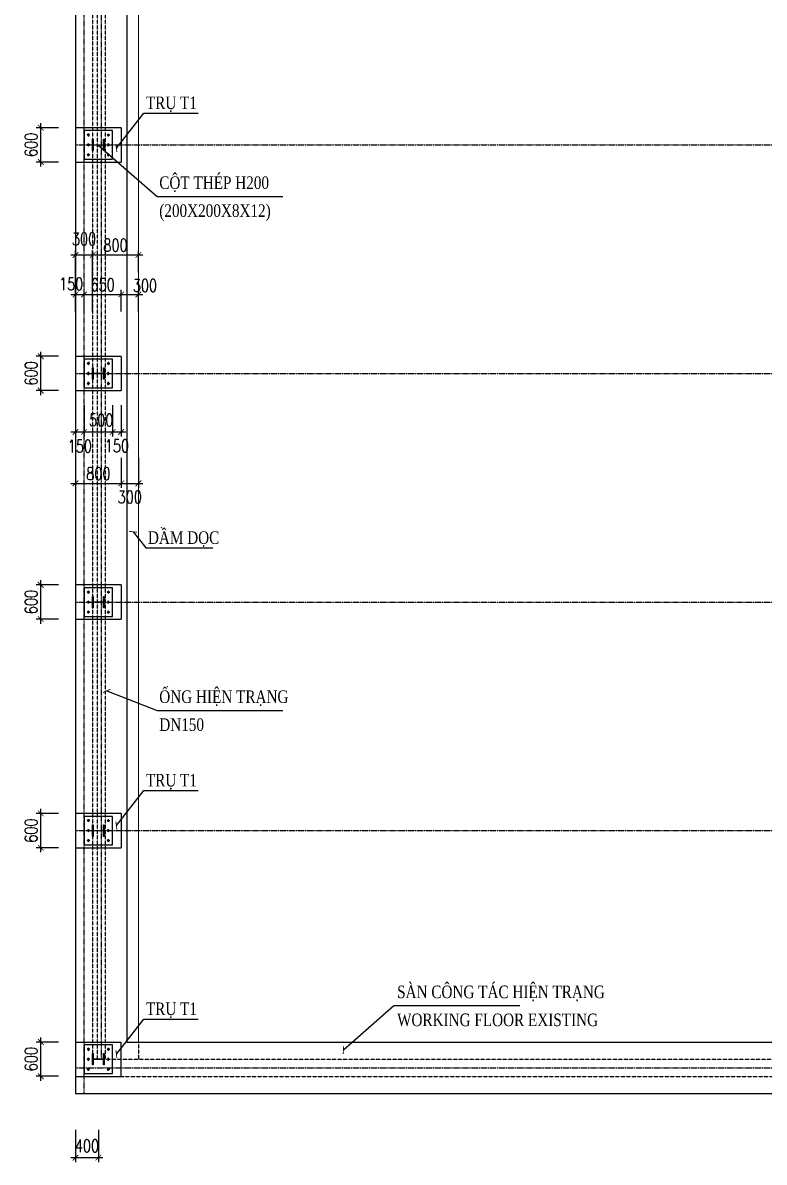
# Model space of a CAD drawing. Header units: millimetres. Extents: x -702765 to 835888, y -645289 to 262.
# Drawn here: x 536762 to 549730, y -438777 to -418837 of the extents above; entities that cross this region are included whole.
import ezdxf
from ezdxf.enums import TextEntityAlignment as Align

# ---------------------------------------------------------------- set-up
doc = ezdxf.new("R2010")
doc.units = ezdxf.units.MM
doc.header["$LTSCALE"] = 0.01
for name, pattern in [('CENTER2', [1.125, 0.75, -0.125, 0.125, -0.125]), ('DASHED', [19.05, 12.7, -6.35]), ('HIDDEN', [9.525, 6.35, -3.175])]:
    doc.linetypes.add(name, pattern=pattern)
doc.layers.add('HACH', color=8, linetype='Continuous', lineweight=9)
for name, color, linetype in [('khuat', 6, 'DASHED'), ('KHUAT1', 2, 'HIDDEN'), ('TEXT', 2, 'Continuous'), ('THEP', 4, 'Continuous'), ('TIM', 1, 'CENTER2'), ('TUONG', 7, 'Continuous')]:
    doc.layers.add(name, color=color, linetype=linetype)
doc.styles.add('2-5', font='romans.shx', dxfattribs={"width": 0.75, "bigfont": 'vns.shx'})
doc.styles.add('VNTIMEHSHX', font='vntimeh.shx', dxfattribs={"width": 0.75})
doc.dimstyles.new('1-100 HP', dxfattribs={"dimscale": 100, "dimtxt": 2.2, "dimasz": 1, "dimexe": 0.8, "dimexo": 0, "dimgap": 0.6, "dimtad": 1, "dimdec": 0, "dimdsep": 46, "dimtxsty": '2-5', "dimblk": 'ARCHTICK', "dimcen": 2.5, "dimdle": 0.8, "dimclrd": 1, "dimclre": 1, "dimclrt": 2, "dimadec": 0, "dimazin": 0, "dimtfac": 1, "dimtdec": 0, "dimtmove": 2, "dimatfit": 3, "dimldrblk": 'ARCHTICK', "dimfxl": 0, "dimtolj": 1, "dimtzin": 0, "dimarcsym": 0})

# ---------------------------------------------------------------- blocks, each defined once
blk = doc.blocks.new('_ArchTick')
at = {"color": 0, "linetype": 'ByBlock', "const_width": 0.15}
blk.add_lwpolyline([(-0.5, -0.5), (0.5, 0.5)], dxfattribs=at)
blk = doc.blocks.new('bulong')
at = {"layer": 'khuat'}
for p, q in [((553911, -433174), (553856, -433174)), ((553884, -433202), (553884, -433147))]:
    blk.add_line(p, q, dxfattribs=at)
at = {"layer": 'TUONG'}
blk.add_circle((553884, -433174), 16, dxfattribs=at)
blk = doc.blocks.new('*D476')
at = {"color": 1, "lineweight": -2}
for p, q in [((537684, -438208), (537684, -438777)), ((538084, -438208), (538084, -438777)), ((537604, -438697), (538164, -438697))]:
    blk.add_line(p, q, dxfattribs=at)
at = {"layer": 'Defpoints', "color": 0}
for p in [(537684, -438208), (538084, -438208), (538084, -438697)]:
    blk.add_point(p, dxfattribs=at)
at = {"color": 1, "lineweight": -2, "xscale": 100, "yscale": 100, "zscale": 100, "rotation": 180}
blk.add_blockref('_ArchTick', (537684, -438697), dxfattribs=at)
at = {"color": 1, "lineweight": -2, "xscale": 100, "yscale": 100, "zscale": 100}
blk.add_blockref('_ArchTick', (538084, -438697), dxfattribs=at)
at = {"color": 2, "insert": (537884, -438490), "char_height": 220, "attachment_point": 5, "style": '2-5'}
blk.add_mtext('\\A1;400', dxfattribs=at)
blk = doc.blocks.new('*D477')
at = {"color": 1, "lineweight": -2}
for p, q in [((537385, -432674), (536997, -432674)), ((537077, -433354), (537077, -432594)), ((537385, -433274), (536997, -433274))]:
    blk.add_line(p, q, dxfattribs=at)
at = {"layer": 'Defpoints', "color": 0}
for p in [(537077, -432674), (537385, -432674), (537385, -433274)]:
    blk.add_point(p, dxfattribs=at)
at = {"color": 1, "lineweight": -2, "xscale": 100, "yscale": 100, "zscale": 100}
for p, rotation in [((537077, -432674), 90), ((537077, -433274), 270)]:
    blk.add_blockref('_ArchTick', p, dxfattribs=dict(at, rotation=rotation))
at = {"color": 2, "insert": (536907, -432974), "char_height": 220, "attachment_point": 5, "rotation": 90, "style": '2-5'}
blk.add_mtext('\\A1;600', dxfattribs=at)
blk = doc.blocks.new('*D478')
at = {"color": 1, "lineweight": -2}
for p, q in [((537385, -436674), (536997, -436674)), ((537077, -437354), (537077, -436594)), ((537385, -437274), (536997, -437274))]:
    blk.add_line(p, q, dxfattribs=at)
at = {"layer": 'Defpoints', "color": 0}
for p in [(537077, -436674), (537385, -436674), (537385, -437274)]:
    blk.add_point(p, dxfattribs=at)
at = {"color": 1, "lineweight": -2, "xscale": 100, "yscale": 100, "zscale": 100}
for p, rotation in [((537077, -436674), 90), ((537077, -437274), 270)]:
    blk.add_blockref('_ArchTick', p, dxfattribs=dict(at, rotation=rotation))
at = {"color": 2, "insert": (536907, -436974), "char_height": 220, "attachment_point": 5, "rotation": 90, "style": '2-5'}
blk.add_mtext('\\A1;600', dxfattribs=at)
blk = doc.blocks.new('*D479')
at = {"color": 1, "lineweight": -2}
for p, q in [((537385, -428674), (536997, -428674)), ((537077, -429354), (537077, -428594)), ((537385, -429274), (536997, -429274))]:
    blk.add_line(p, q, dxfattribs=at)
at = {"layer": 'Defpoints', "color": 0}
for p in [(537077, -428674), (537385, -428674), (537385, -429274)]:
    blk.add_point(p, dxfattribs=at)
at = {"color": 1, "lineweight": -2, "xscale": 100, "yscale": 100, "zscale": 100}
for p, rotation in [((537077, -428674), 90), ((537077, -429274), 270)]:
    blk.add_blockref('_ArchTick', p, dxfattribs=dict(at, rotation=rotation))
at = {"color": 2, "insert": (536907, -428974), "char_height": 220, "attachment_point": 5, "rotation": 90, "style": '2-5'}
blk.add_mtext('\\A1;600', dxfattribs=at)
blk = doc.blocks.new('*D480')
at = {"color": 1, "lineweight": -2}
for p, q in [((537385, -424674), (536997, -424674)), ((537077, -425354), (537077, -424594)), ((537385, -425274), (536997, -425274))]:
    blk.add_line(p, q, dxfattribs=at)
at = {"layer": 'Defpoints', "color": 0}
for p in [(537077, -424674), (537385, -424674), (537385, -425274)]:
    blk.add_point(p, dxfattribs=at)
at = {"color": 1, "lineweight": -2, "xscale": 100, "yscale": 100, "zscale": 100}
for p, rotation in [((537077, -424674), 90), ((537077, -425274), 270)]:
    blk.add_blockref('_ArchTick', p, dxfattribs=dict(at, rotation=rotation))
at = {"color": 2, "insert": (536907, -424974), "char_height": 220, "attachment_point": 5, "rotation": 90, "style": '2-5'}
blk.add_mtext('\\A1;600', dxfattribs=at)
blk = doc.blocks.new('*D481')
at = {"color": 1, "lineweight": -2}
for p, q in [((537385, -420674), (536997, -420674)), ((537077, -421354), (537077, -420594)), ((537385, -421274), (536997, -421274))]:
    blk.add_line(p, q, dxfattribs=at)
at = {"layer": 'Defpoints', "color": 0}
for p in [(537077, -420674), (537385, -420674), (537385, -421274)]:
    blk.add_point(p, dxfattribs=at)
at = {"color": 1, "lineweight": -2, "xscale": 100, "yscale": 100, "zscale": 100}
for p, rotation in [((537077, -420674), 90), ((537077, -421274), 270)]:
    blk.add_blockref('_ArchTick', p, dxfattribs=dict(at, rotation=rotation))
at = {"color": 2, "insert": (536907, -420974), "char_height": 220, "attachment_point": 5, "rotation": 90, "style": '2-5'}
blk.add_mtext('\\A1;600', dxfattribs=at)
blk = doc.blocks.new('*D485')
at = {"color": 1, "lineweight": -2}
for p, q in [((537684, -423892), (537684, -423512)), ((537834, -423892), (537834, -423512)), ((537604, -423592), (537914, -423592))]:
    blk.add_line(p, q, dxfattribs=at)
at = {"layer": 'Defpoints', "color": 0}
for p in [(537834, -423592), (537684, -423892), (537834, -423892)]:
    blk.add_point(p, dxfattribs=at)
at = {"color": 1, "lineweight": -2, "xscale": 100, "yscale": 100, "zscale": 100, "rotation": 180}
blk.add_blockref('_ArchTick', (537684, -423592), dxfattribs=at)
at = {"color": 1, "lineweight": -2, "xscale": 100, "yscale": 100, "zscale": 100}
blk.add_blockref('_ArchTick', (537834, -423592), dxfattribs=at)
at = {"color": 2, "insert": (537608, -423408), "char_height": 220, "attachment_point": 5, "style": '2-5'}
blk.add_mtext('\\A1;150', dxfattribs=at)
blk = doc.blocks.new('*D486')
at = {"color": 1, "lineweight": -2}
for p, q in [((537834, -423892), (537834, -423512)), ((538484, -423892), (538484, -423512)), ((537754, -423592), (538564, -423592))]:
    blk.add_line(p, q, dxfattribs=at)
at = {"layer": 'Defpoints', "color": 0}
for p in [(538484, -423592), (537834, -423892), (538484, -423892)]:
    blk.add_point(p, dxfattribs=at)
at = {"color": 1, "lineweight": -2, "xscale": 100, "yscale": 100, "zscale": 100, "rotation": 180}
blk.add_blockref('_ArchTick', (537834, -423592), dxfattribs=at)
at = {"color": 1, "lineweight": -2, "xscale": 100, "yscale": 100, "zscale": 100}
blk.add_blockref('_ArchTick', (538484, -423592), dxfattribs=at)
at = {"color": 2, "insert": (538159, -423422), "char_height": 220, "attachment_point": 5, "style": '2-5'}
blk.add_mtext('\\A1;650', dxfattribs=at)
blk = doc.blocks.new('*D487')
at = {"color": 1, "lineweight": -2}
for p, q in [((538484, -423892), (538484, -423512)), ((538784, -423892), (538784, -423512)), ((538404, -423592), (538864, -423592))]:
    blk.add_line(p, q, dxfattribs=at)
at = {"layer": 'Defpoints', "color": 0}
for p in [(538784, -423592), (538484, -423892), (538784, -423892)]:
    blk.add_point(p, dxfattribs=at)
at = {"color": 1, "lineweight": -2, "xscale": 100, "yscale": 100, "zscale": 100, "rotation": 180}
blk.add_blockref('_ArchTick', (538484, -423592), dxfattribs=at)
at = {"color": 1, "lineweight": -2, "xscale": 100, "yscale": 100, "zscale": 100}
blk.add_blockref('_ArchTick', (538784, -423592), dxfattribs=at)
at = {"color": 2, "insert": (538899, -423436), "char_height": 220, "attachment_point": 5, "style": '2-5'}
blk.add_mtext('\\A1;300', dxfattribs=at)
blk = doc.blocks.new('*D488')
at = {"color": 1, "lineweight": -2}
for p, q in [((537604, -422901), (538064, -422901)), ((537684, -423892), (537684, -422821)), ((537984, -423892), (537984, -422821))]:
    blk.add_line(p, q, dxfattribs=at)
at = {"layer": 'Defpoints', "color": 0}
for p in [(537984, -422901), (537684, -423892), (537984, -423892)]:
    blk.add_point(p, dxfattribs=at)
at = {"color": 1, "lineweight": -2, "xscale": 100, "yscale": 100, "zscale": 100, "rotation": 180}
blk.add_blockref('_ArchTick', (537684, -422901), dxfattribs=at)
at = {"color": 1, "lineweight": -2, "xscale": 100, "yscale": 100, "zscale": 100}
blk.add_blockref('_ArchTick', (537984, -422901), dxfattribs=at)
at = {"color": 2, "insert": (537834, -422621), "char_height": 220, "attachment_point": 5, "style": '2-5'}
blk.add_mtext('\\A1;300', dxfattribs=at)
blk = doc.blocks.new('*D489')
at = {"color": 1, "lineweight": -2}
for p, q in [((537904, -422901), (538864, -422901)), ((537984, -423892), (537984, -422821)), ((538784, -423205), (538784, -422821))]:
    blk.add_line(p, q, dxfattribs=at)
at = {"layer": 'Defpoints', "color": 0}
for p in [(538784, -422901), (538784, -423205), (537984, -423892)]:
    blk.add_point(p, dxfattribs=at)
at = {"color": 1, "lineweight": -2, "xscale": 100, "yscale": 100, "zscale": 100, "rotation": 180}
blk.add_blockref('_ArchTick', (537984, -422901), dxfattribs=at)
at = {"color": 1, "lineweight": -2, "xscale": 100, "yscale": 100, "zscale": 100}
blk.add_blockref('_ArchTick', (538784, -422901), dxfattribs=at)
at = {"color": 2, "insert": (538384, -422731), "char_height": 220, "attachment_point": 5, "style": '2-5'}
blk.add_mtext('\\A1;800', dxfattribs=at)
blk = doc.blocks.new('*D490')
at = {"color": 1, "lineweight": -2}
for p, q in [((537684, -425529), (537684, -426078)), ((537834, -425529), (537834, -426078)), ((537604, -425998), (537914, -425998))]:
    blk.add_line(p, q, dxfattribs=at)
at = {"layer": 'Defpoints', "color": 0}
for p in [(537684, -425529), (537834, -425529), (537834, -425998)]:
    blk.add_point(p, dxfattribs=at)
at = {"color": 1, "lineweight": -2, "xscale": 100, "yscale": 100, "zscale": 100, "rotation": 180}
blk.add_blockref('_ArchTick', (537684, -425998), dxfattribs=at)
at = {"color": 1, "lineweight": -2, "xscale": 100, "yscale": 100, "zscale": 100}
blk.add_blockref('_ArchTick', (537834, -425998), dxfattribs=at)
at = {"color": 2, "insert": (537759, -426247), "char_height": 220, "attachment_point": 5, "style": '2-5'}
blk.add_mtext('\\A1;150', dxfattribs=at)
blk = doc.blocks.new('*D491')
at = {"color": 1, "lineweight": -2}
for p, q in [((537834, -425529), (537834, -426078)), ((538334, -425529), (538334, -426078)), ((537754, -425998), (538414, -425998))]:
    blk.add_line(p, q, dxfattribs=at)
at = {"layer": 'Defpoints', "color": 0}
for p in [(537834, -425529), (538334, -425529), (538334, -425998)]:
    blk.add_point(p, dxfattribs=at)
at = {"color": 1, "lineweight": -2, "xscale": 100, "yscale": 100, "zscale": 100, "rotation": 180}
blk.add_blockref('_ArchTick', (537834, -425998), dxfattribs=at)
at = {"color": 1, "lineweight": -2, "xscale": 100, "yscale": 100, "zscale": 100}
blk.add_blockref('_ArchTick', (538334, -425998), dxfattribs=at)
at = {"color": 2, "insert": (538134, -425789), "char_height": 220, "attachment_point": 5, "style": '2-5'}
blk.add_mtext('\\A1;500', dxfattribs=at)
blk = doc.blocks.new('*D492')
at = {"color": 1, "lineweight": -2}
for p, q in [((538334, -425529), (538334, -426078)), ((538484, -425529), (538484, -426078)), ((538254, -425998), (538564, -425998))]:
    blk.add_line(p, q, dxfattribs=at)
at = {"layer": 'Defpoints', "color": 0}
for p in [(538334, -425529), (538484, -425529), (538484, -425998)]:
    blk.add_point(p, dxfattribs=at)
at = {"color": 1, "lineweight": -2, "xscale": 100, "yscale": 100, "zscale": 100, "rotation": 180}
blk.add_blockref('_ArchTick', (538334, -425998), dxfattribs=at)
at = {"color": 1, "lineweight": -2, "xscale": 100, "yscale": 100, "zscale": 100}
blk.add_blockref('_ArchTick', (538484, -425998), dxfattribs=at)
at = {"color": 2, "insert": (538409, -426240), "char_height": 220, "attachment_point": 5, "style": '2-5'}
blk.add_mtext('\\A1;150', dxfattribs=at)
blk = doc.blocks.new('*D493')
at = {"color": 1, "lineweight": -2}
for p, q in [((537684, -426449), (537684, -426978)), ((538484, -426449), (538484, -426978)), ((537604, -426898), (538564, -426898))]:
    blk.add_line(p, q, dxfattribs=at)
at = {"layer": 'Defpoints', "color": 0}
for p in [(537684, -426449), (538484, -426449), (538484, -426898)]:
    blk.add_point(p, dxfattribs=at)
at = {"color": 1, "lineweight": -2, "xscale": 100, "yscale": 100, "zscale": 100, "rotation": 180}
blk.add_blockref('_ArchTick', (537684, -426898), dxfattribs=at)
at = {"color": 1, "lineweight": -2, "xscale": 100, "yscale": 100, "zscale": 100}
blk.add_blockref('_ArchTick', (538484, -426898), dxfattribs=at)
at = {"color": 2, "insert": (538084, -426728), "char_height": 220, "attachment_point": 5, "style": '2-5'}
blk.add_mtext('\\A1;800', dxfattribs=at)
blk = doc.blocks.new('*D494')
at = {"color": 1, "lineweight": -2}
for p, q in [((538484, -426449), (538484, -426978)), ((538784, -426449), (538784, -426978)), ((538404, -426898), (538864, -426898))]:
    blk.add_line(p, q, dxfattribs=at)
at = {"layer": 'Defpoints', "color": 0}
for p in [(538484, -426449), (538784, -426449), (538784, -426898)]:
    blk.add_point(p, dxfattribs=at)
at = {"color": 1, "lineweight": -2, "xscale": 100, "yscale": 100, "zscale": 100, "rotation": 180}
blk.add_blockref('_ArchTick', (538484, -426898), dxfattribs=at)
at = {"color": 1, "lineweight": -2, "xscale": 100, "yscale": 100, "zscale": 100}
blk.add_blockref('_ArchTick', (538784, -426898), dxfattribs=at)
at = {"color": 2, "insert": (538634, -427136), "char_height": 220, "attachment_point": 5, "style": '2-5'}
blk.add_mtext('\\A1;300', dxfattribs=at)

msp = doc.modelspace()

# ---------------------------------------------------------------- linework, layer by layer
for p, q in [((537683.6, -412374.5), (537683.6, -437574.5)), ((538583.6, -413274.5), (538583.6, -436674.5)), ((538483.6, -420674.5), (537683.6, -420674.5)), ((538483.6, -420674.5), (538483.6, -421274.5)), ((537683.6, -421274.5), (538483.6, -421274.5)), ((538483.6, -424674.5), (537683.6, -424674.5)), ((538483.6, -424674.5), (538483.6, -425274.5)), ((537683.6, -425274.5), (538483.6, -425274.5)), ((538483.6, -428674.5), (537683.6, -428674.5)), ((538483.6, -428674.5), (538483.6, -429274.5)), ((537683.6, -429274.5), (538483.6, -429274.5)), ((538483.6, -432674.5), (537683.6, -432674.5)), ((538483.6, -432674.5), (538483.6, -433274.5)), ((537683.6, -433274.5), (538483.6, -433274.5)), ((537683.6, -436674.5), (538483.6, -436674.5)), ((538483.6, -437274.5), (538483.6, -436674.5)), ((538583.6, -436674.5), (561809.9, -436674.5)), ((537683.6, -437274.5), (538483.6, -437274.5)), ((537683.6, -437574.5), (561809.9, -437574.5))]:
    msp.add_line(p, q)
at = {"layer": 'HACH'}
msp.add_line((538783.6, -413274.5), (538783.6, -436674.5), dxfattribs=at)
at = {"layer": 'khuat', "ltscale": 10}
for p, q in [((537983.6, -412974.5), (537983.6, -436974.5)), ((538783.6, -436674.5), (538783.6, -436974.5)), ((537983.6, -436974.5), (553983.6, -436974.5)), ((538483.6, -437274.5), (553483.6, -437274.5))]:
    msp.add_line(p, q, dxfattribs=at)
at = {"layer": 'KHUAT1', "color": 148, "ltscale": 20}
for points in [[(538061.7, -412974.5), (538061.7, -436974.5)], [(538205.5, -412974.5), (538205.5, -436974.5)]]:
    msp.add_lwpolyline(points, dxfattribs=at)
at = {"layer": 'THEP', "color": 4}
for points in [[(537983.6, -421074.5), (537983.6, -420874.5), (537995.6, -420874.5), (537995.6, -420970.5), (538171.6, -420970.5), (538171.6, -420874.5), (538183.6, -420874.5), (538183.6, -421074.5), (538171.6, -421074.5), (538171.6, -420978.5), (537995.6, -420978.5), (537995.6, -421074.5)], [(537983.6, -425074.5), (537983.6, -424874.5), (537995.6, -424874.5), (537995.6, -424970.5), (538171.6, -424970.5), (538171.6, -424874.5), (538183.6, -424874.5), (538183.6, -425074.5), (538171.6, -425074.5), (538171.6, -424978.5), (537995.6, -424978.5), (537995.6, -425074.5)], [(537983.6, -429074.5), (537983.6, -428874.5), (537995.6, -428874.5), (537995.6, -428970.5), (538171.6, -428970.5), (538171.6, -428874.5), (538183.6, -428874.5), (538183.6, -429074.5), (538171.6, -429074.5), (538171.6, -428978.5), (537995.6, -428978.5), (537995.6, -429074.5)], [(537983.6, -433074.5), (537983.6, -432874.5), (537995.6, -432874.5), (537995.6, -432970.5), (538171.6, -432970.5), (538171.6, -432874.5), (538183.6, -432874.5), (538183.6, -433074.5), (538171.6, -433074.5), (538171.6, -432978.5), (537995.6, -432978.5), (537995.6, -433074.5)], [(537983.6, -437074.5), (537983.6, -436874.5), (537995.6, -436874.5), (537995.6, -436970.5), (538171.6, -436970.5), (538171.6, -436874.5), (538183.6, -436874.5), (538183.6, -437074.5), (538171.6, -437074.5), (538171.6, -436978.5), (537995.6, -436978.5), (537995.6, -437074.5)]]:
    msp.add_lwpolyline(points, close=True, dxfattribs=at)
at = {"layer": 'TIM', "ltscale": 500}
for p, q in [((537833.6, -437574.5), (537833.6, -412374.5)), ((537683.6, -420974.5), (586883.6, -420974.5)), ((537683.6, -424974.5), (586883.6, -424974.5)), ((537683.6, -428974.5), (586883.6, -428974.5)), ((537683.6, -432974.5), (586883.6, -432974.5)), ((537683.6, -437124.5), (586883.6, -437124.5))]:
    msp.add_line(p, q, dxfattribs=at)
at = {"layer": 'TIM', "color": 148, "ltscale": 500}
msp.add_line((538133.6, -412974.5), (538133.6, -436974.5), dxfattribs=at)
at = {"layer": 'TUONG'}
for points in [[(537833.6, -421224.5), (538333.6, -421224.5), (538333.6, -420724.5), (537833.6, -420724.5)], [(537833.6, -425224.5), (538333.6, -425224.5), (538333.6, -424724.5), (537833.6, -424724.5)], [(537833.6, -429224.5), (538333.6, -429224.5), (538333.6, -428724.5), (537833.6, -428724.5)], [(537833.6, -433224.5), (538333.6, -433224.5), (538333.6, -432724.5), (537833.6, -432724.5)], [(537833.6, -437224.5), (538333.6, -437224.5), (538333.6, -436724.5), (537833.6, -436724.5)]]:
    msp.add_lwpolyline(points, close=True, dxfattribs=at)

# ---------------------------------------------------------------- block references
at = {"layer": 'khuat', "xscale": -1, "rotation": 180}
for p in [(-15975, -853973.9), (-15975, -857973.9), (-15975, -861973.9), (-15975, -865973.9), (-15975, -869973.9)]:
    msp.add_blockref('bulong', p, dxfattribs=at)
at = {"layer": 'khuat', "rotation": 180}
for p in [(1092142.2, -853973.9), (1092142.2, -857973.9), (1092142.2, -861973.9), (1092142.2, -865973.9), (1092142.2, -869973.9)]:
    msp.add_blockref('bulong', p, dxfattribs=at)
at = {"layer": 'khuat'}
for p in [(-15975, 12200), (-15975, 12025), (-15975, 8200), (-15975, 8025), (-15975, 4200), (-15975, 4025), (-15975, 200), (-15975, 25), (-15975, -3800), (-15975, -3975)]:
    msp.add_blockref('bulong', p, dxfattribs=at)
at = {"layer": 'khuat', "xscale": -1}
for p in [(1092142.2, 12200), (1092142.2, 12025), (1092142.2, 8200), (1092142.2, 8025), (1092142.2, 4200), (1092142.2, 4025), (1092142.2, 200), (1092142.2, 25), (1092142.2, -3800), (1092142.2, -3975)]:
    msp.add_blockref('bulong', p, dxfattribs=at)

# ---------------------------------------------------------------- texts
at = {"layer": 'TEXT', "style": 'VNTIMEHSHX', "width": 0.8}
for s, p in [('trô t1', (538916.2, -420237.4)), ('CéT THÐP H200', (539149.6, -421635.4)), ('(200X200X8X12)', (539149.6, -422124.8)), ('dÇm däc', (538951.3, -427846.5)), ('èng hiÖn tr¹ng', (539149.6, -430630.7)), ('dn150', (539149.6, -431120.1)), ('trô t1', (538916.2, -432092.2)), ('sµn c«ng t¸c hiÖn tr¹ng', (543309.8, -435796.5)), ('trô t1', (538916.2, -436092.2)), ('Working floor existing', (543309.8, -436285.9))]:
    msp.add_text(s, height=220, dxfattribs=at).set_placement(p, align=Align.MIDDLE_LEFT)

# ---------------------------------------------------------------- dimensions: what is measured, and where the dimension line sits
for base, p1, p2, picture, middle in [((537076.9, -420674.5), (537385.1, -421274.5), (537385.1, -420674.5), '*D481', (536906.9, -420974.5)), ((537076.9, -424674.5), (537385.1, -425274.5), (537385.1, -424674.5), '*D480', (536906.9, -424974.5)), ((537076.9, -428674.5), (537385.1, -429274.5), (537385.1, -428674.5), '*D479', (536906.9, -428974.5)), ((537076.9, -432674.5), (537385.1, -433274.5), (537385.1, -432674.5), '*D477', (536906.9, -432974.5)), ((537076.9, -436674.5), (537385.1, -437274.5), (537385.1, -436674.5), '*D478', (536906.9, -436974.5))]:
    dim = msp.add_linear_dim(base=base, p1=p1, p2=p2, angle=90, dimstyle='1-100 HP')
    dim.commit()
    dim.dimension.update_dxf_attribs({"geometry": picture, "text_midpoint": middle})
for base, p1, p2, picture, middle in [((537983.6, -422901.2), (537683.6, -423891.9), (537983.6, -423891.9), '*D488', (537833.6, -422621.2)), ((538783.6, -422901.2), (537983.6, -423891.9), (538783.6, -423205.1), '*D489', (538383.6, -422731.2)), ((538483.6, -423591.8), (537833.6, -423891.9), (538483.6, -423891.9), '*D486', (538158.6, -423421.8)), ((538483.6, -426898.2), (537683.6, -426449.4), (538483.6, -426449.4), '*D493', (538083.6, -426728.2))]:
    dim = msp.add_linear_dim(base=base, p1=p1, p2=p2, dimstyle='1-100 HP')
    dim.commit()
    dim.dimension.update_dxf_attribs({"geometry": picture, "text_midpoint": middle})
for base, p1, p2, picture, middle in [((537833.6, -423591.8), (537683.6, -423891.9), (537833.6, -423891.9), '*D485', (537607.7, -423408.3)), ((538783.6, -423591.8), (538483.6, -423891.9), (538783.6, -423891.9), '*D487', (538899.2, -423435.8)), ((537833.6, -425998.2), (537683.6, -425529.4), (537833.6, -425529.4), '*D490', (537758.6, -426246.7)), ((538333.6, -425998.2), (537833.6, -425529.4), (538333.6, -425529.4), '*D491', (538133.6, -425788.6)), ((538483.6, -425998.2), (538333.6, -425529.4), (538483.6, -425529.4), '*D492', (538408.6, -426240.4)), ((538783.6, -426898.2), (538483.6, -426449.4), (538783.6, -426449.4), '*D494', (538633.6, -427135.9)), ((538083.6, -438697.3), (537683.6, -438207.8), (538083.6, -438207.8), '*D476', (537883.6, -438490.1))]:
    dim = msp.add_linear_dim(base=base, p1=p1, p2=p2, dimstyle='1-100 HP')
    dim.commit()
    dim.dimension.update_dxf_attribs({"geometry": picture, "text_midpoint": middle, "dimtype": 160})

# ---------------------------------------------------------------- leaders
for points in [[(538399.5, -421029.7), (538881.8, -420417.2), (539830.3, -420417.2)], [(538083.6, -420978.5), (539111.1, -421875.3), (541312.5, -421875.3)], [(538691.6, -427744.8), (538916.8, -428026.3), (540085, -428026.3)], [(538229.5, -430530.1), (539111.1, -430870.6), (541312.5, -430870.6)], [(538399.5, -432884.6), (538881.8, -432272), (539830.3, -432272)], [(542370.6, -436811.6), (543252.1, -436036.4), (545453.5, -436036.4)], [(538399.5, -436884.6), (538881.8, -436272), (539830.3, -436272)]]:
    msp.add_leader(points, dimstyle='1-100 HP')

doc.saveas('drawing.dxf')
